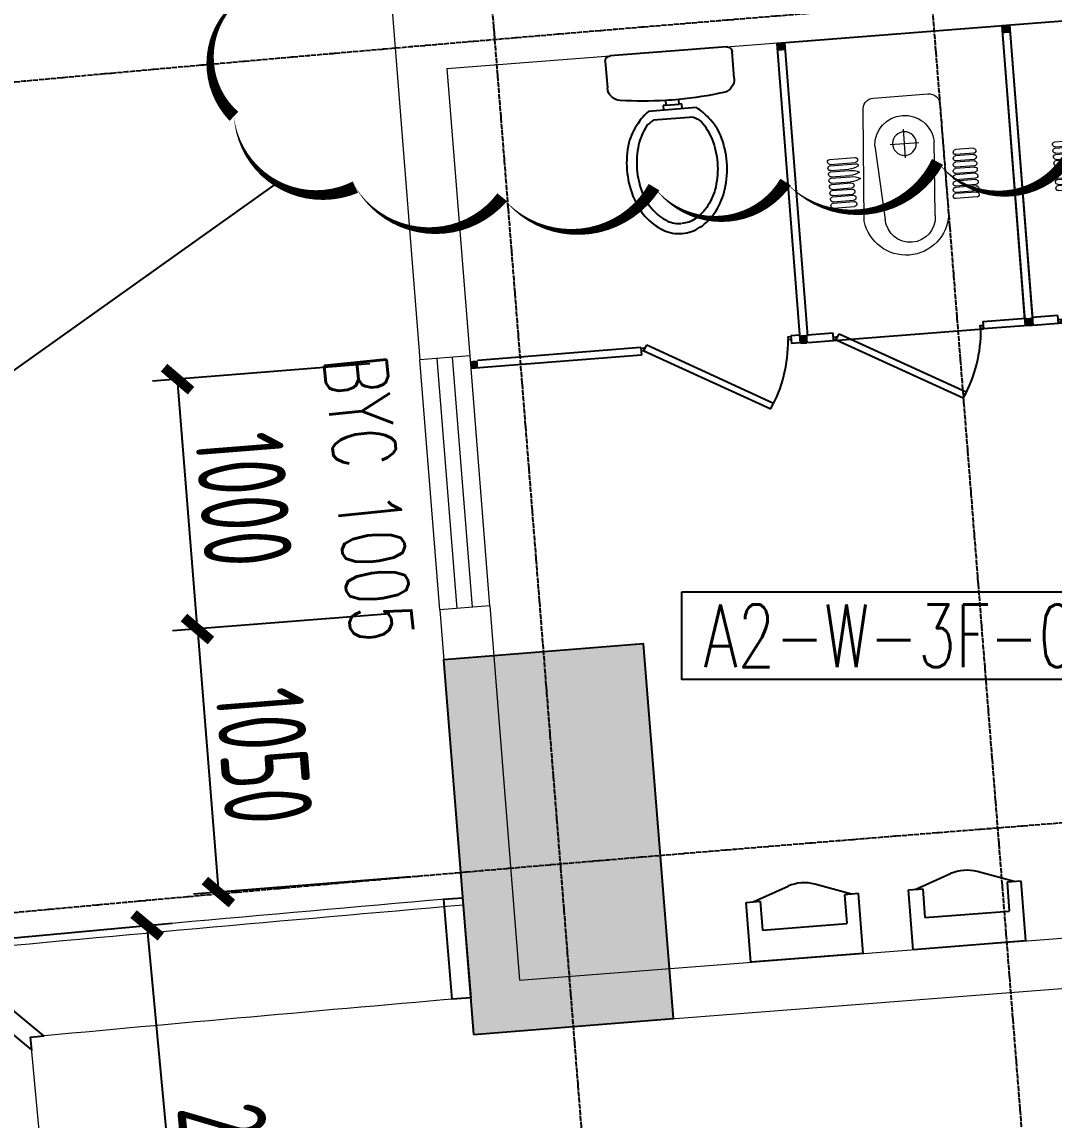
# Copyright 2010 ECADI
# Model space of a CAD drawing. Header units: millimetres. Extents: x 11515858 to 24947533, y -12764720 to -6305528.
# Drawn here: x 11750986 to 11755102, y -6395491 to -6391110 of the extents above; entities that cross this region are included whole.
import ezdxf
from ezdxf.enums import TextEntityAlignment as Align

# ---------------------------------------------------------------- set-up
doc = ezdxf.new("R2010")
doc.units = ezdxf.units.MM
doc.header["$LTSCALE"] = 10
for name, pattern in [('A2-RD-F3$0$AUDIT_I_130807214254-2', [0]), ('A2-RG-AXIS$0$CENTER', [2, 1.25, -0.25, 0.25, -0.25]), ('A2-RG-AXIS$0$DOTE', [2.4200000000000004, 2, -0.2, 0.02, -0.2]), ('A2-RI-F3$0$HIDDEN', [0.375, 0.25, -0.125])]:
    doc.linetypes.add(name, pattern=pattern)
for name, color, linetype in [('A2-RB-F3$0$A-DIMS-100', 1, 'Continuous'), ('A2-RD-F3$0$A-1-1-X-toilel$0$A-FIXT', 55, 'Continuous'), ('A2-RD-F3$0$B1-WC-FIXT', 55, 'A2-RD-F3$0$AUDIT_I_130807214254-2'), ('A2-RG-AXIS$0$A-GRID', 1, 'A2-RG-AXIS$0$CENTER'), ('A2-RI-F3$0$$1$A-SYMB-NUMB-T', 4, 'Continuous'), ('A2-RI-F3$0$A-SYMB', 4, 'Continuous'), ('A2-RI-F3$0$A-SYMB-DOOR', 4, 'Continuous'), ('A2-RI-F3$0$an-wndw-mull-v', 3, 'Continuous'), ('A2-RS-F3$0$A-HATH-GRAY', 8, 'Continuous'), ('A2-RS-F3$0$A-WALL-CONC', 6, 'Continuous')]:
    doc.layers.add(name, color=color, linetype=linetype)
doc.layers.add('A2-RI-F3$0$A-GLAZ', color=140, linetype='Continuous', lineweight=5)
doc.layers.add('A2-RI-F3$0$A-WALL', color=7, linetype='Continuous', lineweight=5)
doc.styles.add('A2-RB-F3$0$XD2008', font='hzs.shx', dxfattribs={"width": 0.7, "bigfont": 'hztxt.shx'})
doc.styles.add('A2-RI-F3$0$$1$ECADI-TXT', font='simplex.shx', dxfattribs={"bigfont": 'hztxt.shx'})
doc.styles.add('A2-RI-F3$0$ECADI-TXT', font='simplex.shx', dxfattribs={"bigfont": 'hztxt.shx'})
doc.dimstyles.new('A2-RB-F3$0$XD100$0', dxfattribs={"dimscale": 100, "dimtxt": 3.5, "dimasz": 1, "dimexe": 1, "dimexo": 2, "dimgap": 0.5, "dimtad": 1, "dimdec": 0, "dimdsep": 46, "dimtxsty": 'A2-RB-F3$0$XD2008', "dimblk1": 'A2-RB-F3$0$_ArchTick', "dimblk2": 'A2-RB-F3$0$_ArchTick', "dimsah": 1, "dimcen": 2.5, "dimclrt": 4, "dimaunit": 1, "dimadec": 0, "dimazin": 0, "dimtfac": 1, "dimtdec": 0, "dimtix": 1, "dimtmove": 1, "dimatfit": 3, "dimfxl": 0, "dimtolj": 1, "dimtzin": 0, "dimarcsym": 0})

# ---------------------------------------------------------------- blocks, each defined once
blk = doc.blocks.new('A2-RG-AXIS')
at = {"layer": 'A2-RG-AXIS$0$A-GRID', "linetype": 'A2-RG-AXIS$0$DOTE'}
for p, q in [((11756043.30292908, -6408979.670003953), (11752855.48961435, -6368906.277668918)), ((11754299.23830291, -6409123.778387024), (11751111.0005629, -6369045.05068267))]:
    blk.add_line(p, q, dxfattribs=at)
for radius, end in [(308699.9999999902, 95.4076440106419), (304099.9999999902, 95.40764399720393), (300799.9999999902, 95.40764398384447)]:
    blk.add_arc((11778730.70926435, -6694178.721949182), radius, 75.58928463849298, end, dxfattribs=at)
blk = doc.blocks.new('A2-RB-F3$0$_ArchTick')
at = {"color": 0, "linetype": 'ByBlock', "const_width": 0.4}
blk.add_lwpolyline([(-0.5, -0.5), (0.5, 0.5)], dxfattribs=at)
blk = doc.blocks.new('*D653')
at = {"layer": 'A2-RB-F3$0$A-DIMS-100', "color": 0, "lineweight": -2, "transparency": 16777216}
for p, q in [((11752372.85082669, -6392473.841928573), (11751506.39386542, -6392542.768038316)), ((11751685.37781908, -6393531.689038361), (11751606.07895408, -6392534.838151815)), ((11752452.14969169, -6393470.692815119), (11751585.69273043, -6393539.618924862))]:
    blk.add_line(p, q, dxfattribs=at)
at = {"layer": 'Defpoints', "color": 0, "transparency": 16777216}
for p in [(11752572.221004, -6392457.982155573), (11751606.07895408, -6392534.838151815), (11752651.519869, -6393454.833042119)]:
    blk.add_point(p, dxfattribs=at)
at = {"layer": 'A2-RB-F3$0$A-DIMS-100', "color": 0, "lineweight": -2, "transparency": 16777216, "xscale": 100, "yscale": 100, "zscale": 100}
for p, rotation in [((11751606.07895408, -6392534.838151815), 94.54826562277884), ((11751685.37781908, -6393531.689038361), 274.5482656227788)]:
    blk.add_blockref('A2-RB-F3$0$_ArchTick', p, dxfattribs=dict(at, rotation=rotation))
at = {"layer": 'A2-RB-F3$0$A-DIMS-100', "color": 4, "transparency": 16777216, "insert": (11751870.01983605, -6393015.421350465), "char_height": 350, "attachment_point": 5, "rotation": 274.54826562277884, "style": 'A2-RB-F3$0$XD2008'}
blk.add_mtext('\\A1;1000', dxfattribs=at)
blk = doc.blocks.new('*D654')
at = {"layer": 'A2-RB-F3$0$A-DIMS-100', "color": 0, "lineweight": -2, "transparency": 16777216}
for p, q in [((11752452.1496917, -6393470.692815121), (11751585.69273069, -6393539.61892484)), ((11751685.37781934, -6393531.689038341), (11751768.87761265, -6394581.34899233)), ((11752535.64948501, -6394520.35276911), (11751669.192524, -6394589.278878829))]:
    blk.add_line(p, q, dxfattribs=at)
at = {"layer": 'Defpoints', "color": 0, "transparency": 16777216}
for p in [(11752651.51986901, -6393454.833042121), (11752735.01966232, -6394504.492996111), (11751768.87761265, -6394581.34899233)]:
    blk.add_point(p, dxfattribs=at)
at = {"layer": 'A2-RB-F3$0$A-DIMS-100', "color": 0, "lineweight": -2, "transparency": 16777216, "xscale": 100, "yscale": 100, "zscale": 100}
for p, rotation in [((11751685.37781934, -6393531.689038341), 94.54826562258212), ((11751768.87761265, -6394581.34899233), 274.5482656225821)]:
    blk.add_blockref('A2-RB-F3$0$_ArchTick', p, dxfattribs=dict(at, rotation=rotation))
at = {"layer": 'A2-RB-F3$0$A-DIMS-100', "color": 4, "transparency": 16777216, "insert": (11751951.41916546, -6394038.676770707), "char_height": 350, "attachment_point": 5, "rotation": 274.5482656225821, "style": 'A2-RB-F3$0$XD2008'}
blk.add_mtext('\\A1;1050', dxfattribs=at)
blk = doc.blocks.new('*D1010')
at = {"layer": 'A2-RB-F3$0$A-DIMS-100', "color": 0, "lineweight": -2, "transparency": 16777216}
for p, q in [((11750783.14404829, -6394780.220280504), (11751584.51174861, -6394704.883742833)), ((11751676.82542996, -6396755.247584437), (11751484.95073451, -6394714.243468819)), ((11750975.01874375, -6396821.224396122), (11751776.38644406, -6396745.88785845))]:
    blk.add_line(p, q, dxfattribs=at)
at = {"layer": 'Defpoints', "color": 0, "transparency": 16777216}
for p in [(11751484.95073451, -6394714.243468819), (11750584.02202008, -6394798.939732478), (11750775.89671554, -6396839.943848096)]:
    blk.add_point(p, dxfattribs=at)
at = {"layer": 'A2-RB-F3$0$A-DIMS-100', "color": 0, "lineweight": -2, "transparency": 16777216, "xscale": 100, "yscale": 100, "zscale": 100}
for p, rotation in [((11751484.95073451, -6394714.243468819), 95.37058897611986), ((11751676.82542996, -6396755.247584437), 275.3705889761198)]:
    blk.add_blockref('A2-RB-F3$0$_ArchTick', p, dxfattribs=dict(at, rotation=rotation))
at = {"layer": 'A2-RB-F3$0$A-DIMS-100', "color": 4, "transparency": 16777216, "insert": (11751804.90036397, -6395713.686143159), "char_height": 350, "attachment_point": 5, "rotation": 275.37058897611985, "style": 'A2-RB-F3$0$XD2008'}
blk.add_mtext('\\A1;2050', dxfattribs=at)
blk = doc.blocks.new('A2-RD-F3$0$A-1-1-X-toilel$0$A-1-10-01~10(B1~wd)$0$333')
at = {"layer": 'A2-RD-F3$0$A-1-1-X-toilel$0$A-FIXT'}
for p, q in [((-4.051253199577332e-08, -225.0000000004657), (3.725290298461914e-08, 224.9999999995343)), ((3.725290298461914e-08, 224.9999999995343), (240.0000000372529, 224.9999999580905)), ((240.0000000372529, 224.9999999580905), (240.000000027474, 168.7499656723812)), ((240.0000000321306, 196.8749828152359), (291.3214642270468, 53.1047788662836)), ((240.000000027474, 168.7499656723812), (124.3520205901004, 168.7499656924047)), ((124.3520205901004, 168.7499656924047), (124.3520205318928, -168.7499657361768)), ((239.9999999646097, -196.8749828985892), (291.3214643970132, -53.10477592470124)), ((239.9999999692664, -168.7499657562003), (124.3520205318928, -168.7499657361768)), ((239.9999999594875, -225.0000000419095), (239.9999999692664, -168.7499657562003)), ((-4.051253199577332e-08, -225.0000000004657), (239.9999999594875, -225.0000000419095))]:
    blk.add_line(p, q, dxfattribs=at)
blk.add_ellipse((225.2032784870826, 1.218635588884354e-06), major_axis=(1.897569601471824e-08, 112.5000000012912), ratio=0.6666666666593565, start_param=4.220782803215332, end_param=5.20399516286272, dxfattribs=at)
blk = doc.blocks.new('A2-RD-F3$0$A-1-1-X-toilel$0$A-1-10-01~10(B1~wd)$0$A1088D2A')
at = {"layer": 'A2-RD-F3$0$A-1-1-X-toilel$0$A-FIXT'}
for p, q in [((-0.4300000000000068, 0), (0.4300000000000068, 0)), ((-0.4699999999999704, -0.235336267095184), (-0.4700000000000131, -0.0400000000000027)), ((0.4700000000000131, -0.03999999999999559), (0.4700000000000273, -0.2353362670951911)), ((-0.06999999999997897, -0.3957167111844802), (-0.04999999999996874, -0.3957167111844767)), ((-0.06999999999999318, -0.4309881117825811), (-0.06999999999997897, -0.3957167111844802)), ((-0.04999999999996874, -0.3957167111844767), (-0.04999999999998295, -0.3605386372609218)), ((0.04999999999999716, -0.3957167111844802), (-0.04999999999996874, -0.3957167111844767)), ((0.05000000000001137, -0.3605386372609218), (0.04999999999999716, -0.3957167111844802)), ((0.04999999999999716, -0.3957167111844802), (0.07000000000000739, -0.3957167111844802)), ((0.07000000000000739, -0.3957167111844802), (0.07000000000000739, -0.4309881117825811)), ((-0.1762938147833138, -0.4309881117825811), (0.1809100379928869, -0.4309881117825811)), ((-0.1484167180438694, -0.4997169248503378), (0.1484167180438694, -0.4997169248503378))]:
    blk.add_line(p, q, dxfattribs=at)
for points in [[(0.002308111604786557, -1.35, -0.128380851963308), (-0.133145106430043, -1.314637976685676, -0.106267858386305), (-0.2593697823085719, -1.203377380979279, -0.0850651022026369), (-0.3381833015746485, -1.047009278842657, -0.07442225656738125), (-0.367760314940713, -0.8493990655887919, -0.07442225656738106), (-0.3381833015746487, -0.6517888523349271, -0.09398519693808477), (-0.2593697823085721, -0.5142866828826407, -0.0738717931688168), (-0.1762938147833138, -0.4309881117825811, -0.1309213330563596)], [(0.180910037992887, -0.4309881117825811, -0.07387179316881685), (0.2639860055181452, -0.5142866828826407, -0.09398519693808455), (0.3427995247842218, -0.6517888523349271, -0.0744222565673809), (0.3723765381502862, -0.8493990655887919, -0.07442225656738098), (0.3427995247842218, -1.047009278842656, -0.08506510220263751), (0.2639860055181452, -1.203377380979279, -0.106267858386305), (0.1377613296396161, -1.314637976685676, -0.1283808519633083), (0.002308111604786557, -1.35, -0.1309213330563591)], [(-0.1484167180438695, -0.4997169248503378, 0.07365400395430324), (-0.2043185169707629, -0.5395298440589007, 0.08506510220264732), (-0.2718499929185088, -0.6735140745154038, 0.07442225656737694), (-0.298175316120222, -0.8493990655887919, 0.07442225656738169), (-0.2718499929185058, -1.02528405666219, 0.08506510220263948), (-0.2043185169707648, -1.15926828711868, 0.1062678583862979), (-0.1014907335803409, -1.249905718790097, 0.1283808519633133), (-0.00230811160478661, -1.275798777969936, 0.1313960865787941)], [(0.1484167180438695, -0.4997169248503378, -0.07365400395430324), (0.2043185169707629, -0.5395298440589007, -0.08506510220264732), (0.2718499929185088, -0.6735140745154038, -0.07442225656737694), (0.298175316120222, -0.8493990655887919, -0.07442225656738169), (0.2718499929185058, -1.02528405666219, -0.08506510220263948), (0.2043185169707648, -1.15926828711868, -0.1062678583862979), (0.1014907335803409, -1.249905718790097, -0.1283808519633133), (0.002308111604786609, -1.275798777969936, -0.1313960865787941)]]:
    blk.add_lwpolyline(points, format="xyb", dxfattribs=at)
for centre, radius, start, end in [((-0.4300000000000104, -0.0400000000000027), 0.0400000000000027, 89.99999999999491, 180), ((0.4300000000000104, -0.0400000000000027), 0.0400000000000027, 1.017777498068325e-11, 90.0000000000051), ((-0.3699999999999424, -0.2353362670952195), 0.1000000000000286, 179.9999999999796, 262.0681383419005), ((0.3700000000000063, -0.2353362670952266), 0.100000000000021, 277.931861658096, 2.035554996136651e-11), ((9.201519754475918e-13, 2.420261888217401), 2.781250000000108, 262.068138341904, 268.9699080231065), ((2.842084206866602e-14, 2.420261888217462), 2.781250000000046, 268.969908023125, 271.0300919768748), ((-8.704157186678607e-13, 2.420261888217535), 2.781250000000242, 271.0300919768929, 277.9318616580958)]:
    blk.add_arc(centre, radius, start, end, dxfattribs=at)
blk = doc.blocks.new('A2-RD-F3$0$BI-W-db')
at = {"layer": 'A2-RD-F3$0$A-1-1-X-toilel$0$A-FIXT'}
for points in [[(-10400.00001796149, 6725.988182331901), (-10370.00001797639, 6725.98731939448), (-10399.9991550222, 6755.988182321656), (-10369.99915503711, 6755.987319380976)], [(-9230.000019725412, 6725.99681197945), (-9200.00001973845, 6725.99594904203), (-9229.999156789854, 6755.996811969671), (-9199.999156802893, 6755.99594902806)], [(-10400.00085850805, 5825.999999993946), (-10370.0008585155, 5825.99913705606), (-10399.99999556318, 5855.999999982771), (-10369.99999557994, 5855.99913704209)], [(-9230.000860266387, 5826.008629641961), (-9200.000860283151, 5826.007766703144), (-9229.999997327104, 5856.008629629388), (-9199.999997342005, 5856.007766690571)]]:
    blk.add_trace(points, dxfattribs=at)
at = {"layer": 'A2-RD-F3$0$B1-WC-FIXT'}
for p, q in [((-10399.99999998324, 5851.400000000373), (-10399.99913821928, 6755.899999986403)), ((-9199.999159311876, 6755.908629373182), (-10399.99915943667, 6755.899999985471)), ((-10399.99915943667, 6755.899999985471), (-10399.9991594404, 6730.499999990221)), ((-9199.999159311876, 6755.908629373182), (-9199.999159306288, 6730.508629377466)), ((-10400.00001979247, 6725.988182331435), (-9225.400019662455, 6725.996811722871)), ((-9230.000730477273, 6623.509851889685), (-9230.00073047541, 6725.996777923312)), ((-9199.999999841675, 6725.996998328716), (-9199.999999852851, 6623.509851883166)), ((-9199.999999852851, 6623.509851883166), (-9230.000730477273, 6623.509851889685)), ((-9202.589123150334, 6612.582184486091), (-9225.322226349264, 6599.457221242599)), ((-9225.322226349264, 6599.457221242599), (-8955.322982478887, 6112.581195951905)), ((-9202.589123150334, 6612.582184486091), (-8932.589879283682, 6125.706159193534)), ((-9230.000730486587, 6023.509851882234), (-9230.000730480999, 5851.408761727158)), ((-9230.000730486587, 6023.509851882234), (-9199.999999856576, 6023.509851884563)), ((-9199.999999852851, 5826.008629388642), (-9199.999999856576, 6023.509851884563)), ((-10399.99999998324, 5851.400000000373), (-10399.99999998324, 5825.999999992549)), ((-10399.99999998324, 5825.999999992549), (-10399.99999998324, 5851.400000000373)), ((-9225.399867534637, 5856.008629365359), (-10399.99986766651, 5855.999999979511)), ((-10399.99999998324, 5825.999999992549), (-9199.999999852851, 5826.008629388642))]:
    blk.add_line(p, q, dxfattribs=at)
at = {"layer": 'A2-RD-F3$0$B1-WC-FIXT', "color": 3}
blk.add_line((-9199.999999854714, 6623.509851883166), (-9199.999999849126, 6023.509851885028), dxfattribs=at)
at = {"layer": 'A2-RD-F3$0$B1-WC-FIXT', "lineweight": 13}
for p, q in [((-9911.908578241244, 6592.418006547727), (-9911.908578241244, 6592.418006547727)), ((-9901.908578241244, 6582.418006552383), (-9901.909418780357, 6482.012385365088)), ((-9896.908578239381, 6582.418006549589), (-9896.909418776631, 6480.070637788158)), ((-9886.908578241244, 6592.418006549589), (-9886.908578241244, 6592.418006549589)), ((-9876.908578239381, 6582.418006550986), (-9876.908578241244, 6509.970637780149)), ((-9871.908578239381, 6582.418006553315), (-9871.908578237519, 6508.02889020415)), ((-9861.908578241244, 6592.418006550986), (-9861.908578241244, 6592.418006550986)), ((-9851.908578241244, 6582.418006550055), (-9851.908578241244, 6508.028890205082)), ((-9846.908578241244, 6582.418006550521), (-9846.908578239381, 6506.087142629083)), ((-9836.908578241244, 6592.418006552849), (-9836.908578241244, 6592.418006552849)), ((-9826.908578237519, 6582.418006550055), (-9826.908578239381, 6506.087142629083)), ((-9821.908578239381, 6582.418006551918), (-9821.908578243107, 6504.145395061001)), ((-9811.908578241244, 6592.418006551452), (-9811.908578241244, 6592.418006551452)), ((-9801.90857824497, 6582.418006550521), (-9801.908578241244, 6504.145395061001)), ((-9796.908578241244, 6582.418006552849), (-9796.908578239381, 6502.203647487797)), ((-9786.908578239381, 6592.418006552849), (-9786.908578239381, 6592.418006552849)), ((-9776.908578241244, 6582.418006552383), (-9776.908578241244, 6502.203647484537)), ((-9771.908578241244, 6582.418006551918), (-9771.908578241244, 6500.261899916455)), ((-9761.908578237519, 6592.418006555643), (-9761.908578237519, 6592.418006555643)), ((-9751.908578243107, 6582.418006551918), (-9751.908578243107, 6500.261899917852)), ((-9746.908578237519, 6582.418006553315), (-9746.908578239381, 6498.320152341854)), ((-9736.908578235656, 6592.418006552383), (-9736.908578235656, 6592.418006552383)), ((-9726.908578239381, 6582.418006550521), (-9726.908578239381, 6498.320152339991)), ((-9811.908578243107, 6494.145395059139), (-9811.908578243107, 6494.145395059139)), ((-9786.908578237519, 6492.203647487797), (-9786.908578237519, 6492.203647487797)), ((-9761.908578239381, 6490.261899912264), (-9761.908578239381, 6490.261899912264)), ((-9736.908578239381, 6488.32015233906), (-9736.908578239381, 6488.32015233906)), ((-9665.611415065825, 6464.537273981143), (-10104.53765258938, 6434.637273991946)), ((-9911.909418776631, 6472.012385361362), (-9911.909418776631, 6472.012385361362)), ((-9886.909418778494, 6472.012385357637), (-9886.909418778494, 6472.012385357637)), ((-9886.909418776631, 6470.070637792349), (-9886.909418776631, 6470.070637792349)), ((-9861.909418776631, 6472.012385361828), (-9861.909418776631, 6472.012385361828)), ((-9861.90941878222, 6468.128890214488), (-9861.90941878222, 6468.128890214488)), ((-9836.909418776631, 6466.187142647337), (-9836.909418776631, 6466.187142647337)), ((-9961.955777592957, 6399.381330200471), (-9665.612255590037, 6380.730043864809)), ((-10151.95577757247, 6389.198442511726), (-10151.95577756688, 6172.261645219289)), ((-9961.95577756688, 6337.861126138829), (-9961.955777568743, 6223.598961588461)), ((-9904.824695298448, 6280.730043866206), (-10019.08685984462, 6280.730043864343)), ((-9665.612255612388, 6180.730043863412), (-9961.955777598545, 6162.078757529613)), ((-9665.612255576998, 6126.82281374), (-10104.53765258007, 6126.822813740466)), ((-9886.909418776631, 6091.43347416399), (-9886.909418776631, 6091.43347416399)), ((-9886.909418776631, 6091.43347416399), (-9886.909418776631, 6091.43347416399)), ((-9861.909418784082, 6093.375221737195), (-9861.909418784082, 6093.375221737195)), ((-9861.909418784082, 6093.375221737195), (-9861.909418784082, 6093.375221737195)), ((-9836.909418780357, 6095.316969309933), (-9836.909418780357, 6095.316969309933)), ((-9836.909418780357, 6095.316969309933), (-9836.909418780357, 6095.316969309933)), ((-9811.909418776631, 6097.258716883603), (-9811.909418776631, 6097.258716883603)), ((-9811.909418776631, 6097.258716883603), (-9811.909418776631, 6097.258716883603)), ((-9786.909418776631, 6099.20046445448), (-9786.909418776631, 6099.20046445448)), ((-9786.909418776631, 6099.20046445448), (-9786.909418776631, 6099.20046445448)), ((-9771.909418776631, 6008.986105387565), (-9771.909418776631, 6091.142212030943)), ((-9771.909418776631, 6008.986105387565), (-9771.909418776631, 6091.142212030943)), ((-9761.909418778494, 6101.142212028615), (-9761.909418778494, 6101.142212028615)), ((-9761.909418778494, 6101.142212028615), (-9761.909418778494, 6101.142212028615)), ((-9751.909418778494, 6008.986105389893), (-9751.90941878222, 6091.142212029081)), ((-9751.909418778494, 6008.986105389893), (-9751.90941878222, 6091.142212029081)), ((-9746.909418784082, 6008.986105388962), (-9746.90941878222, 6093.083959604613)), ((-9746.909418784082, 6008.986105388962), (-9746.90941878222, 6093.083959604613)), ((-9736.90941878222, 6103.083959599957), (-9736.90941878222, 6103.083959599957)), ((-9736.90941878222, 6103.083959599957), (-9736.90941878222, 6103.083959599957)), ((-9726.90941878222, 6008.986105387565), (-9726.909418784082, 6093.083959603216)), ((-9726.90941878222, 6008.986105387565), (-9726.909418784082, 6093.083959603216)), ((-9921.909418772906, 6008.986105390824), (-9921.909418776631, 6079.491726591252)), ((-9921.909418772906, 6008.986105390824), (-9921.909418776631, 6079.491726591252)), ((-9911.909418776631, 6089.491726591252), (-9911.909418776631, 6089.491726591252)), ((-9911.909418776631, 6089.491726591252), (-9911.909418776631, 6089.491726591252)), ((-9901.909418776631, 6008.986105388962), (-9901.909418780357, 6079.491726595908)), ((-9901.909418776631, 6008.986105388962), (-9901.909418780357, 6079.491726595908)), ((-9896.909418776631, 6008.986105391756), (-9896.90941878222, 6081.433474162128)), ((-9896.909418776631, 6008.986105391756), (-9896.90941878222, 6081.433474162128)), ((-9886.909418774769, 6089.491726592649), (-9886.909418774769, 6089.491726592649)), ((-9886.909418774769, 6089.491726592649), (-9886.909418774769, 6089.491726592649)), ((-9876.90941878222, 6008.986105389893), (-9876.90941878222, 6081.433474165853)), ((-9876.90941878222, 6008.986105389893), (-9876.90941878222, 6081.433474165853)), ((-9871.909418776631, 6008.986105392221), (-9871.909418780357, 6083.375221736263)), ((-9871.909418776631, 6008.986105392221), (-9871.909418780357, 6083.375221736263)), ((-9861.909418780357, 6089.491726591252), (-9861.909418780357, 6089.491726591252)), ((-9861.909418780357, 6089.491726591252), (-9861.909418780357, 6089.491726591252)), ((-9851.909418778494, 6008.98610539455), (-9851.909418778494, 6083.375221737195)), ((-9851.909418778494, 6008.98610539455), (-9851.909418778494, 6083.375221737195)), ((-9846.909418772906, 6008.986105392687), (-9846.909418778494, 6085.316969311796)), ((-9846.909418772906, 6008.986105392687), (-9846.909418778494, 6085.316969311796)), ((-9826.909418778494, 6008.986105391756), (-9826.909418776631, 6085.316969312727)), ((-9826.909418778494, 6008.986105391756), (-9826.909418776631, 6085.316969312727)), ((-9821.909418780357, 6008.986105393153), (-9821.909418776631, 6087.258716881741)), ((-9821.909418780357, 6008.986105393153), (-9821.909418776631, 6087.258716881741)), ((-9801.909418778494, 6008.986105388496), (-9801.909418778494, 6087.258716883603)), ((-9801.909418778494, 6008.986105388496), (-9801.909418778494, 6087.258716883603)), ((-9796.90941878222, 6008.986105389427), (-9796.90941878222, 6089.200464454014)), ((-9796.90941878222, 6008.986105389427), (-9796.90941878222, 6089.200464454014)), ((-9776.909418776631, 6008.986105392687), (-9776.909418776631, 6089.200464457739)), ((-9776.909418776631, 6008.986105392687), (-9776.909418776631, 6089.200464457739)), ((-9911.909418784082, 5998.98610538803), (-9911.909418784082, 5998.98610538803)), ((-9911.909418784082, 5998.98610538803), (-9911.909418784082, 5998.98610538803)), ((-9886.909418778494, 5998.986105388962), (-9886.909418778494, 5998.986105388962)), ((-9886.909418778494, 5998.986105388962), (-9886.909418778494, 5998.986105388962)), ((-9861.909418785945, 5998.986105388496), (-9861.909418785945, 5998.986105388496)), ((-9861.909418785945, 5998.986105388496), (-9861.909418785945, 5998.986105388496)), ((-9836.909418776631, 5998.986105392221), (-9836.909418776631, 5998.986105392221)), ((-9836.909418776631, 5998.986105392221), (-9836.909418776631, 5998.986105392221)), ((-9811.909418776631, 5998.986105392221), (-9811.909418776631, 5998.986105392221)), ((-9811.909418776631, 5998.986105392221), (-9811.909418776631, 5998.986105392221)), ((-9786.909418774769, 5998.986105392221), (-9786.909418774769, 5998.986105392221)), ((-9786.909418774769, 5998.986105392221), (-9786.909418774769, 5998.986105392221)), ((-9761.90941878222, 5998.986105389427), (-9761.90941878222, 5998.986105389427)), ((-9761.90941878222, 5998.986105389427), (-9761.90941878222, 5998.986105389427)), ((-9736.90941878222, 5998.986105394084), (-9736.90941878222, 5998.986105394084)), ((-9736.90941878222, 5998.986105394084), (-9736.90941878222, 5998.986105394084))]:
    blk.add_line(p, q, dxfattribs=at)
at = {"layer": 'A2-RD-F3$0$B1-WC-FIXT'}
for points in [[(-9214.104758715257, 6623.350167885888), (-9214.104758718982, 6612.582184489351), (-9202.589123150334, 6612.582184486091), (-9202.589123144746, 6623.350167881232)], [(-9202.589123317972, 6023.518167885952), (-9202.589123306796, 6035.507921698969), (-9214.104758875445, 6035.507921701297), (-9214.104758873582, 6023.518167887814)]]:
    blk.add_lwpolyline(points, dxfattribs=at)
at = {"layer": 'A2-RD-F3$0$B1-WC-FIXT', "lineweight": 13}
blk.add_lwpolyline([(-9921.908578237519, 6582.418006550521), (-9921.909418776631, 6482.012385365088)], dxfattribs=at)
blk.add_circle((-9961.95577756688, 6280.730043868069), 47.13108227335029, dxfattribs=at)
for centre, radius, start, end in [((-9911.908578241244, 6582.418006551452), 9.999999999999991, 90, 180), ((-9911.908578241244, 6582.418006551452), 9.999999999999991, 0, 90), ((-9886.908578243107, 6582.418006552383), 9.999999999999991, 90, 180), ((-9886.908578243107, 6582.418006552383), 9.999999999999991, 0, 90), ((-9861.908578239381, 6582.418006553315), 9.999999999999991, 90, 180), ((-9861.908578239381, 6582.418006553315), 9.999999999999991, 0, 90), ((-9836.908578241244, 6582.418006551452), 9.999999999999991, 90, 180), ((-9836.908578241244, 6582.418006551452), 9.999999999999991, 0, 90), ((-9811.908578239381, 6582.418006554246), 9.999999999999991, 90, 180), ((-9811.908578239381, 6582.418006554246), 9.999999999999991, 0, 90), ((-9786.908578239381, 6582.418006550986), 9.999999999999991, 90, 180), ((-9786.908578239381, 6582.418006550986), 9.999999999999991, 0, 90), ((-9761.908578241244, 6582.418006550055), 9.999999999999991, 90, 180), ((-9761.908578241244, 6582.418006550055), 9.999999999999991, 0, 90), ((-9736.908578241244, 6582.418006550055), 9.999999999999991, 90, 180), ((-9736.908578241244, 6582.418006550055), 9.999999999999991, 0, 90), ((-9950.533486079425, 6507.221203130204), 73.67622713916013, 329.7190269461126, 2.13864896150931), ((-9798.28522094898, 6505.276386321988), 73.6747922726338, 177.8589207550976, 210.278860566125), ((-9925.533486088738, 6505.279455556069), 73.67622714480703, 329.7190269461126, 2.13864896150931), ((-9773.285220952705, 6503.334638752975), 73.67479226862262, 177.8589207550976, 210.278860566125), ((-9900.533486079425, 6503.337707987055), 73.67622713916013, 329.7190269461126, 2.13864896150931), ((-9811.908578241244, 6504.145395057276), 9.999999999999991, 180, 270), ((-9811.908578241244, 6504.145395057276), 9.999999999999991, 270, 0), ((-9786.908578239381, 6502.2036474864), 9.999999999999991, 180, 270), ((-9786.908578239381, 6502.2036474864), 9.999999999999991, 270, 0), ((-9761.908578241244, 6500.261899912264), 9.999999999999991, 180, 270), ((-9761.908578241244, 6500.261899912264), 9.999999999999991, 270, 0), ((-9736.908578241244, 6498.320152343251), 9.999999999999991, 180, 270), ((-9736.908578241244, 6498.320152343251), 9.999999999999991, 270, 0), ((-9911.909418778494, 6482.012385362759), 9.999999999999991, 180, 270), ((-9911.909418778494, 6482.012385362759), 9.999999999999991, 270, 0), ((-9886.909418776631, 6480.070637788158), 9.999999999999991, 180, 270), ((-9687.156549530104, 6295.680097484495), 170.2261403970614, 277.2710134107149, 82.72870137636869), ((-10108.24065418541, 6391.040343033615), 43.75390965208759, 85.14510902639162, 182.4126831435218), ((-9955.63632090576, 6280.73004386574), 118.8194566650601, 93.04873569455064, 266.9512643054494), ((-9666.964925734326, 6280.730043866672), 100.0091481639029, 270.7749756124391, 89.22502438756091), ((-10108.240654191, 6170.419744700193), 43.75390965208759, 177.5873168564782, 274.8548909736084), ((-9886.909418776631, 6081.433474161197), 9.999999999999991, 90, 180), ((-9886.909418776631, 6081.433474161197), 9.999999999999991, 90, 180), ((-9886.909418776631, 6081.433474161197), 9.999999999999991, 0, 90), ((-9886.909418776631, 6081.433474161197), 9.999999999999991, 0, 90), ((-9861.909418778494, 6083.375221736263), 9.999999999999991, 90, 180), ((-9861.909418778494, 6083.375221736263), 9.999999999999991, 90, 180), ((-9861.909418778494, 6083.375221736263), 9.999999999999991, 0, 90), ((-9861.909418778494, 6083.375221736263), 9.999999999999991, 0, 90), ((-9836.909418772906, 6085.316969313193), 9.999999999999991, 90, 180), ((-9836.909418772906, 6085.316969313193), 9.999999999999991, 90, 180), ((-9836.909418772906, 6085.316969313193), 9.999999999999991, 0, 90), ((-9836.909418772906, 6085.316969313193), 9.999999999999991, 0, 90), ((-9811.909418780357, 6087.258716883603), 9.999999999999991, 90, 180), ((-9811.909418780357, 6087.258716883603), 9.999999999999991, 90, 180), ((-9811.909418780357, 6087.258716883603), 9.999999999999991, 0, 90), ((-9811.909418780357, 6087.258716883603), 9.999999999999991, 0, 90), ((-9786.90941878222, 6089.200464457739), 9.999999999999991, 90, 180), ((-9786.90941878222, 6089.200464457739), 9.999999999999991, 90, 180), ((-9786.90941878222, 6089.200464457739), 9.999999999999991, 0, 90), ((-9786.90941878222, 6089.200464457739), 9.999999999999991, 0, 90), ((-9761.909418778494, 6091.142212028615), 9.999999999999991, 90, 180), ((-9761.909418778494, 6091.142212028615), 9.999999999999991, 90, 180), ((-9761.909418778494, 6091.142212028615), 9.999999999999991, 0, 90), ((-9761.909418778494, 6091.142212028615), 9.999999999999991, 0, 90), ((-9736.909418776631, 6093.083959602751), 9.999999999999991, 90, 180), ((-9736.909418776631, 6093.083959602751), 9.999999999999991, 90, 180), ((-9736.909418776631, 6093.083959602751), 9.999999999999991, 0, 90), ((-9736.909418776631, 6093.083959602751), 9.999999999999991, 0, 90), ((-9911.909418776631, 6079.491726591717), 9.999999999999991, 90, 180), ((-9911.909418776631, 6079.491726591717), 9.999999999999991, 90, 180), ((-9911.909418776631, 6079.491726591717), 9.999999999999991, 0, 90), ((-9911.909418776631, 6079.491726591717), 9.999999999999991, 0, 90), ((-9911.909418780357, 6008.986105392687), 9.999999999999991, 180, 270), ((-9911.909418780357, 6008.986105392687), 9.999999999999991, 180, 270), ((-9911.909418780357, 6008.986105392687), 9.999999999999991, 270, 0), ((-9911.909418780357, 6008.986105392687), 9.999999999999991, 270, 0), ((-9886.909418774769, 6008.98610539129), 9.999999999999991, 180, 270), ((-9886.909418774769, 6008.98610539129), 9.999999999999991, 180, 270), ((-9886.909418774769, 6008.98610539129), 9.999999999999991, 270, 0), ((-9886.909418774769, 6008.98610539129), 9.999999999999991, 270, 0), ((-9861.909418778494, 6008.986105388962), 9.999999999999991, 180, 270), ((-9861.909418778494, 6008.986105388962), 9.999999999999991, 180, 270), ((-9861.909418778494, 6008.986105388962), 9.999999999999991, 270, 0), ((-9861.909418778494, 6008.986105388962), 9.999999999999991, 270, 0), ((-9836.90941878222, 6008.986105390359), 9.999999999999991, 180, 270), ((-9836.90941878222, 6008.986105390359), 9.999999999999991, 180, 270), ((-9836.90941878222, 6008.986105390359), 9.999999999999991, 270, 0), ((-9836.90941878222, 6008.986105390359), 9.999999999999991, 270, 0), ((-9811.909418772906, 6008.986105392221), 9.999999999999991, 180, 270), ((-9811.909418772906, 6008.986105392221), 9.999999999999991, 180, 270), ((-9811.909418772906, 6008.986105392221), 9.999999999999991, 270, 0), ((-9811.909418772906, 6008.986105392221), 9.999999999999991, 270, 0), ((-9786.909418772906, 6008.986105390359), 9.999999999999991, 180, 270), ((-9786.909418772906, 6008.986105390359), 9.999999999999991, 180, 270), ((-9786.909418772906, 6008.986105390359), 9.999999999999991, 270, 0), ((-9786.909418772906, 6008.986105390359), 9.999999999999991, 270, 0), ((-9761.909418780357, 6008.986105393153), 9.999999999999991, 180, 270), ((-9761.909418780357, 6008.986105393153), 9.999999999999991, 180, 270), ((-9761.909418780357, 6008.986105393153), 9.999999999999991, 270, 0), ((-9761.909418780357, 6008.986105393153), 9.999999999999991, 270, 0), ((-9736.909418776631, 6008.986105393153), 9.999999999999991, 180, 270), ((-9736.909418776631, 6008.986105393153), 9.999999999999991, 180, 270), ((-9736.909418776631, 6008.986105393153), 9.999999999999991, 270, 0), ((-9736.909418776631, 6008.986105393153), 9.999999999999991, 270, 0)]:
    blk.add_arc(centre, radius, start, end, dxfattribs=at)
at = {"layer": 'A2-RD-F3$0$B1-WC-FIXT'}
blk.add_arc((-9239.42116956599, 6594.040617121384), 559.895173386626, 273.7718592167168, 303.2309811943926, dxfattribs=at)
blk = doc.blocks.new('A2-RD-F3')
at = {"layer": 'A2-RD-F3$0$A-1-1-X-toilel$0$A-FIXT'}
for p, q in [((11754086.99347944, -6392359.80810037), (11754052.09670645, -6392362.494219352)), ((11754052.09670645, -6392362.494219352), (11754054.39909415, -6392392.405739053)), ((11753453.86631241, -6392408.541973374), (11752803.11608841, -6392460.101579617)), ((11753453.86631241, -6392408.541973374), (11753456.16870012, -6392438.453493076)), ((11753465.84423782, -6392421.766475044), (11753477.18581048, -6392398.093127771)), ((11753465.84423782, -6392421.766475044), (11753972.00572979, -6392653.60348619)), ((11753477.18581048, -6392398.093127771), (11753983.34730245, -6392629.93013892)), ((11754119.20738684, -6392387.41723237), (11754054.39909415, -6392392.405739053)), ((11753456.16870012, -6392438.453493076), (11752775.5069564, -6392492.315487018)), ((11753972.00572979, -6392653.60348619), (11753983.34730245, -6392629.93013892))]:
    blk.add_line(p, q, dxfattribs=at)
for points in [[(11754053.01998087, -6392376.569633744), (11754042.28375596, -6392377.396036163), (11754041.39997403, -6392365.914364157), (11754052.13619895, -6392365.087961737)], [(11753454.07330942, -6392411.122822387), (11753466.02770134, -6392410.202653663), (11753466.91148326, -6392421.684325669), (11753454.95709134, -6392422.604494394)]]:
    blk.add_lwpolyline(points, dxfattribs=at)
blk.add_arc((11753481.50439806, -6392383.620063084), 559.8951733866269, 331.1705834198607, 0.6297052656244759, dxfattribs=at)
for points in [[(11754119.20738684, -6392387.41723237), (11754089.29586714, -6392389.719620073), (11754116.90499914, -6392357.505712668), (11754086.99347944, -6392359.80810037)], [(11752805.4184761, -6392490.013099317), (11752775.5069564, -6392492.315487018), (11752803.11608841, -6392460.101579617), (11752773.2045687, -6392462.403967316)]]:
    blk.add_trace(points, dxfattribs=at)
at = {"layer": 'A2-RD-F3$0$A-1-1-X-toilel$0$A-FIXT', "xscale": -0.9999999999999998, "rotation": 94.44861757463036}
for p in [(11762436.92741543, -6400969.587140737), (11761539.64296572, -6401039.448568764)]:
    blk.add_blockref('A2-RD-F3$0$BI-W-db', p, dxfattribs=at)
at = {"layer": 'A2-RD-F3$0$A-1-1-X-toilel$0$A-FIXT', "extrusion": (0, 0, -1), "xscale": 540, "yscale": 540, "zscale": -540, "rotation": 355.5984353044075}
blk.add_blockref('A2-RD-F3$0$A-1-1-X-toilel$0$A-1-10-01~10(B1~wd)$0$A1088D2A', (-11753563.48332342, -6391226.643453662), dxfattribs=at)
at = {"layer": 'A2-RD-F3$0$A-1-1-X-toilel$0$A-FIXT', "rotation": 94.4482617756174}
for p in [(11754764.79241991, -6394793.991128053), (11754116.73088534, -6394844.153339088)]:
    blk.add_blockref('A2-RD-F3$0$A-1-1-X-toilel$0$A-1-10-01~10(B1~wd)$0$333', p, dxfattribs=at)
blk = doc.blocks.new('A2-RI-F3$0$A$C047A065C')
at = {"layer": 'A2-RI-F3$0$an-wndw-mull-v'}
for points in [[(-2697.711943820119, 6799.801520890556), (-2664.837504558265, 6400.602982361801), (-2739.601321047172, 6394.655567487702), (-2772.475760312751, 6793.8541060118), (-2697.711943820119, 6799.801520890556)], [(-4856.610593320802, 6604.676837888546), (-4851.657712867483, 6551.900580766611), (-4415.925847247243, 6190.875124653801), (-4420.89974014461, 6243.609399116598), (-4368.192767713219, 6248.580716885626), (-4803.804819399491, 6609.650927569717)]]:
    blk.add_lwpolyline(points, close=True, dxfattribs=at)
blk = doc.blocks.new('A2-RI-F3$0$TERTDRG')
at = {"layer": 'A2-RI-F3$0$$1$A-SYMB-NUMB-T', "color": 1}
blk.add_lwpolyline([(0, 0), (1800.000000070781, 0), (1800.000000070781, -350.0000000158325), (0, -350.0000000158325)], close=True, dxfattribs=at)
at = {"layer": 'A2-RI-F3$0$$1$A-SYMB-NUMB-T', "style": 'A2-RI-F3$0$$1$ECADI-TXT', "width": 0.7}
blk.add_attdef('CODE', text='', height=250.0000000116415, dxfattribs=at).set_placement((904.9161918777972, -175.0000000083819), align=Align.MIDDLE_CENTER)
blk = doc.blocks.new('A2-RI-F3$0$ECADI-TAG-DOOR')
blk = doc.blocks.new('A2-RI-F3')
at = {"layer": 'A2-RI-F3$0$A-GLAZ'}
for p, q in [((11752651.519869, -6393454.83304212), (11752572.221004, -6392457.982155573)), ((11752721.29943106, -6393449.28212157), (11752642.00056606, -6392452.431235023)), ((11752701.7350488, -6392447.679394254), (11752781.0339138, -6393444.530280801)), ((11752771.51461086, -6392442.128473704), (11752850.81347586, -6393438.979360251)), ((11751712.37931606, -6402527.539833837), (11751019.73287326, -6395160.007171273))]:
    blk.add_line(p, q, dxfattribs=at)
for radius, start, end in [(300700.0000069971, 94.95787505774314, 95.37097532307973), (300670.0000069971, 94.95791592810744, 95.36525851256825), (300300.0000069971, 94.95821589350807, 95.29465187145892)]:
    blk.add_arc((11778730.70926488, -6694178.721956169), radius, start, end, dxfattribs=at)
at = {"layer": 'A2-RI-F3$0$A-WALL'}
for p, q in [((11751644.70997171, -6380794.584500579), (11752572.52404795, -6392457.958048616)), ((11752680.36700659, -6391295.360705144), (11757615.45657996, -6390911.350371717)), ((11752680.36700659, -6391295.360705144), (11752771.59118131, -6392442.122382572)), ((11752771.51461086, -6392442.128473704), (11752572.221004, -6392457.982155573)), ((11752850.81347586, -6393438.979360251), (11752651.51986901, -6393454.83304212)), ((11752651.82291295, -6393454.808935163), (11752786.49573366, -6395147.75524292)), ((11752850.89004632, -6393438.973269119), (11752969.73683184, -6394932.973511228)), ((11752969.73683184, -6394932.973511228), (11757705.65064055, -6394566.397352574)), ((11752786.49573366, -6395147.75524292), (11758120.24970819, -6394734.904181401))]:
    blk.add_line(p, q, dxfattribs=at)
at = {"layer": 'Defpoints', "color": 3}
blk.add_line((11751999.58028089, -6391753.502793507), (11731372, -6406443), dxfattribs=at)
blk.add_lwpolyline([(11754455.37306165, -6390477.65262401, 0, 50, 0.52056705), (11753930.46015085, -6390477.65262401, 0, 50, 0.52056705), (11753930.46015085, -6390477.65262401, 0, 50, 0.52056705), (11753385.36189204, -6390517.993507302, 0, 50, 0.52056705), (11753385.36189204, -6390517.993507302, 0, 50, 0.52056705), (11752880.63926938, -6390679.359601302, 0, 50, 0.52056705), (11752880.63926938, -6390679.359601302, 0, 50, 0.52056705), (11752416.29228289, -6390921.410022723, 0, 50, 0.52056705), (11752416.29228289, -6390921.410022723, 0, 50, 0.52056705), (11751911.56966023, -6390981.92262808, 0, 50, 0.52056705), (11751911.56966023, -6390981.922628079, 0, 50, 0.52056705), (11751830.81344779, -6391486.190071313, 0, 50, 0.52056705), (11751830.81344779, -6391486.190071313, 0, 50, 0.52056705), (11752315.35072243, -6391768.581376025, 0, 50, 0.52056705), (11752315.35072243, -6391768.581376026, 0, 50, 0.52056705), (11752900.8246174, -6391808.924820152, 0, 50, 0.52056705), (11752900.8246174, -6391808.924820152, 0, 50, 0.52056705), (11753506.49374064, -6391768.581376025, 0, 50, 0.52056705), (11753506.49374064, -6391768.581376026, 0, 50, 0.52056705), (11754031.40665144, -6391748.412214799, 0, 50, 0.52056705), (11754031.40665144, -6391748.412214799, 0, 50, 0.52056705), (11754637.07083455, -6391667.727887377, 0, 50, 0.52056705), (11754637.07083455, -6391667.727887377, 0, 50, 0.52056705), (11755161.98374535, -6391647.558726152, 0, 50, 0.52056705)], format="xyseb", dxfattribs=at)
at = {"linetype": 'A2-RI-F3$0$HIDDEN', "ltscale": 3}
blk.add_blockref('A2-RG-AXIS', (0, 0), dxfattribs=at)
blk.add_blockref('A2-RI-F3$0$A$C047A065C', (11755440.6326134, -6401403.616570366))
at = {"layer": 'A2-RI-F3$0$A-SYMB'}
blk.add_blockref('A2-RI-F3$0$TERTDRG', (11753617.16261695, -6393383.397285359), dxfattribs=at).add_auto_attribs({'CODE': 'A2-W-3F-01'})
at = {"layer": 'A2-RI-F3$0$A-SYMB-DOOR'}
ref = blk.add_blockref('A2-RI-F3$0$ECADI-TAG-DOOR', (11751532.79304328, -6393203.017718081), dxfattribs=dict(at, xscale=99.99999999935461, yscale=99.99999999935461, zscale=99.99999999935461, rotation=275.8772639322853))
ref.add_attrib('门窗主编号1', 'BYC', dxfattribs={"height": 250.0000000002097, "rotation": 275.8772638805477, "style": 'A2-RI-F3$0$ECADI-TXT', "width": 0.6999999999999982}).set_placement((11752233.8442714, -6392899.657925338), align=Align.RIGHT)
ref.add_attrib('门窗主编号2', '1005', (11752239.77278875, -6392998.495560808, 333.3333333332655), dxfattribs={"height": 250.0000000002097, "rotation": 275.8772638805477, "style": 'A2-RI-F3$0$ECADI-TXT', "width": 0.6999999999999982})
blk = doc.blocks.new('A2-RS-F3')
at = {"layer": 'A2-RS-F3$0$A-HATH-GRAY', "ltscale": 3}
h = blk.add_hatch(color=256, dxfattribs=at)
h.paths.add_polyline_path([(11780370.89755086, -6378132.782792893), (11781370.87417263, -6378139.55443527), (11781379.67800279, -6376839.580863897), (11780379.70138101, -6376832.809221519)])
h.paths.add_polyline_path([(11771295.27564643, -6378216.197546514), (11772295.03483666, -6378194.253035512), (11772266.5069368, -6376894.564468444), (11771266.73910292, -6376916.115187177)])
h.paths.add_polyline_path([(11789445.17112454, -6378310.198236045), (11790444.54168875, -6378345.673232787), (11790490.65924199, -6377046.489880169), (11789491.30265092, -6377010.621244233)])
h.paths.add_polyline_path([(11794061.0047061, -6377995.566527516), (11794659.76819639, -6378034.064633409), (11794711.10463453, -6377235.625744862), (11794112.34099576, -6377197.127629422)])
h.paths.add_polyline_path([(11762225.78675684, -6378559.980374771), (11763224.50359892, -6378509.337805177), (11763158.64822897, -6377210.610911016), (11762159.93138714, -6377261.253480596)])
h.paths.add_polyline_path([(11756037.94498854, -6378647.01814434), (11756835.42480313, -6378583.579123507), (11756756.11594025, -6377586.650439977), (11755958.63612566, -6377650.089460809)])
h.paths.add_polyline_path([(11801644.36177372, -6378461.795606661), (11802243.12541249, -6378500.293722101), (11802294.45800298, -6377701.854586166), (11801695.69264424, -6377663.356360138)])
h.paths.add_polyline_path([(11751541.31840326, -6379498.702455024), (11752338.78286353, -6379435.26465562), (11752219.84924088, -6377939.956459403), (11751422.36767903, -6378003.395619228)])
h.paths.add_polyline_path([(11807663.938267, -6379405.663604804), (11808460.48668476, -6379479.897142787), (11808571.83602485, -6378285.07346441), (11807775.31205818, -6378210.58898552)])
h.paths.add_polyline_path([(11816584.79090101, -6380403.180904732), (11817577.33728926, -6380525.051795942), (11817735.76549338, -6379234.740036699), (11816743.21910513, -6379112.869145487)])
h.paths.add_polyline_path([(11825579.43333334, -6381618.61778286), (11826568.15095204, -6381768.411835417), (11826762.88505011, -6380483.080985126), (11825774.1674314, -6380333.286932572)])
h.paths.add_polyline_path([(11793833.19719825, -6381538.642010352), (11794431.96253365, -6381577.140599572), (11794483.29897179, -6380778.701711025), (11793884.53533302, -6380740.203595584)])
h.paths.add_polyline_path([(11801416.57157933, -6382004.630992735), (11802015.33521809, -6382043.129108172), (11802066.67260773, -6381244.675421046), (11801467.90709214, -6381206.179634506)])
h.paths.add_polyline_path([(11834536.38714455, -6383084.909703042), (11835520.39295434, -6383263.035534266), (11835751.95442764, -6381983.822661661), (11834767.94861785, -6381805.696830438)])
h.paths.add_polyline_path([(11843441.66666962, -6384836.765730232), (11844420.1516999, -6385043.070307644), (11844688.34843555, -6383771.036819221), (11843709.86340527, -6383564.73224181)])
h.paths.add_polyline_path([(11849706.83636043, -6386047.736931622), (11850486.43372208, -6386227.435516321), (11850720.76188103, -6385255.226828801), (11849941.16451938, -6385075.5282441)])
h.paths.add_polyline_path([(11756683.39986626, -6386771.73012858), (11757480.73275718, -6386706.432825881), (11757402.3493593, -6385711.295398135), (11756604.86865006, -6385774.734490136)])
h.paths.add_polyline_path([(11752167.79794693, -6387373.911853275), (11752965.26716919, -6387310.473653751), (11752846.31887602, -6385815.197344893), (11752048.83909802, -6385878.636362814)])
h.paths.add_polyline_path([(11854131.93342455, -6387106.544216941), (11854911.53078619, -6387286.24280164), (11855145.85894511, -6386314.034114113), (11854366.2615835, -6386134.335529419)])
h.paths.add_polyline_path([(11793236.40739371, -6390820.55180971), (11793835.1729093, -6390859.047596249), (11793886.50367045, -6390060.697002236), (11793287.73815487, -6390022.201215696)])
h.paths.add_polyline_path([(11800819.82429774, -6391285.87943023), (11801418.58965648, -6391324.377656254), (11801469.92437464, -6390525.938657123), (11800871.16073588, -6390487.440541684)])
h.paths.add_polyline_path([(11847832.22910198, -6393825.331696717), (11848611.82641846, -6394005.030468771), (11848846.15462257, -6393032.821593896), (11848066.55726093, -6392853.123009195)])
h.paths.add_polyline_path([(11780263.22846494, -6394032.416479454), (11781263.20557429, -6394039.182631473), (11781272.00815791, -6392739.216306193), (11780272.03428096, -6392732.050787436)])
h.paths.add_polyline_path([(11771644.19337135, -6394112.368671072), (11772643.95256158, -6394090.42416007), (11772615.42466172, -6392790.735593002), (11771615.65682784, -6392812.286311734)])
h.paths.add_polyline_path([(11788881.00389713, -6394200.186132187), (11789880.37446134, -6394235.661128929), (11789926.49201458, -6392936.47777631), (11788927.13542351, -6392900.609140375)])
h.paths.add_polyline_path([(11793008.60330553, -6394363.630148089), (11793607.36694429, -6394402.128263529), (11793658.70338243, -6393603.689374982), (11793059.93974367, -6393565.191259542)])
h.paths.add_polyline_path([(11763031.00361343, -6394439.578159787), (11764029.72045525, -6394388.935590206), (11763963.86508529, -6393090.208696045), (11762965.14821984, -6393140.851266822)])
h.paths.add_polyline_path([(11757322.63369773, -6394796.642427704), (11758119.96658747, -6394731.345125102), (11758040.8090929, -6393736.271379213), (11757243.32838366, -6393799.710471213)])
h.paths.add_polyline_path([(11800592.0339871, -6394828.716624237), (11801190.79762586, -6394867.214739674), (11801242.13578398, -6394068.775961717), (11800643.37042524, -6394030.277735691)])
h.paths.add_polyline_path([(11852257.37197134, -6394883.948939756), (11853036.96933298, -6395063.647524455), (11853271.29749193, -6394091.438836934), (11852491.70013029, -6393911.740252233)])
h.paths.add_polyline_path([(11752786.32793951, -6395149.47954925), (11753583.80864874, -6395086.040457249), (11753464.86035124, -6393590.764127428), (11752667.379642, -6393654.203219429)])
h.paths.add_polyline_path([(11806188.54669958, -6395237.063407816), (11806985.09511734, -6395311.296945799), (11807096.44551313, -6394116.473366143), (11806299.92049076, -6394041.988788532)])
h.paths.add_polyline_path([(11814655.74438135, -6396185.997153974), (11815648.35495819, -6396307.344134583), (11815806.10207776, -6395016.948932264), (11814813.49150092, -6394895.601951655)])
h.paths.add_polyline_path([(11823197.50040783, -6397340.424610198), (11824186.21886505, -6397490.213128009), (11824380.9531505, -6396204.88311268), (11823392.23469328, -6396055.094594865)])
h.paths.add_polyline_path([(11831681.58349066, -6398728.63425007), (11832662.96621463, -6398920.686832826), (11832912.63254052, -6397644.883942458), (11831931.24981655, -6397452.831359704)])
h.paths.add_polyline_path([(11840163.98328786, -6400382.520731646), (11841142.46809188, -6400588.826382169), (11841410.66622259, -6399316.793187883), (11840432.18141856, -6399110.487537359)])
edge = h.paths.add_edge_path()
edge.add_arc((11780719.10251, -6400485.439439259), 449.999988079071, 0, 360)
edge = h.paths.add_edge_path()
edge.add_arc((11772285.60305141, -6400549.445431401), 449.999988079071, 0, 360)
edge = h.paths.add_edge_path()
edge.add_arc((11789151.83263754, -6400663.663280121), 449.999988079071, 0, 360)
edge = h.paths.add_edge_path()
edge.add_arc((11763856.98280831, -6400855.585750488), 449.999988079071, 0, 360)
h.paths.add_polyline_path([(11845945.90122119, -6401651.554094728), (11846725.4625831, -6401831.244381424), (11846959.82680723, -6400859.04400699), (11846180.22944558, -6400679.345422289)])
edge = h.paths.add_edge_path()
edge.add_arc((11797575.54345276, -6401083.914876501), 449.999988079071, 0, 360)
edge = h.paths.add_edge_path()
edge.add_arc((11755440.6326134, -6401403.616570349), 450.5000114440918, 0, 360)
edge = h.paths.add_edge_path()
edge.add_arc((11805983.69034955, -6401745.883306344), 449.999988079071, 0, 360)
h.paths.add_polyline_path([(11850371.09177984, -6402709.973765338), (11851150.68914149, -6402889.672350037), (11851385.01730044, -6401917.463662516), (11850605.45593853, -6401737.773375819)])
edge = h.paths.add_edge_path()
edge.add_arc((11814369.38359124, -6402649.002032681), 449.999988079071, 0, 360)
edge = h.paths.add_edge_path()
edge.add_arc((11822725.677854, -6403792.543501194), 449.999988079071, 0, 360)
edge = h.paths.add_edge_path()
edge.add_arc((11831045.69198951, -6405175.540651114), 449.999988079071, 0, 360)
edge = h.paths.add_edge_path()
edge.add_arc((11839322.56812231, -6406796.880610892), 450.5000114440918, 0, 360)
edge = h.paths.add_edge_path()
edge.add_arc((11847549.46339929, -6408655.217578304), 450.5000114440918, 0, 360)
at = {"layer": 'A2-RS-F3$0$A-WALL-CONC'}
blk.add_3dface([(11752786.32793951, -6395149.47954925), (11753583.80864874, -6395086.040457249), (11753464.86035124, -6393590.764127428), (11752667.379642, -6393654.203219429)], dxfattribs=at)
blk = doc.blocks.new('A2-RB-F3')
at = {"layer": 'A2-RB-F3$0$A-DIMS-100'}
for p1, p2, distance, picture, middle in [((11752651.519869, -6393454.83304212), (11752572.221004, -6392457.982155573), 969.194152263478, '*D653', (11751870.01983605, -6393015.421350465)), ((11750775.89671553, -6396839.943848095), (11750584.02202008, -6394798.939732477), -904.9011026416231, '*D1010', (11751804.90036397, -6395713.686143159))]:
    dim = blk.add_aligned_dim(p1=p1, p2=p2, distance=distance, dimstyle='A2-RB-F3$0$XD100$0', dxfattribs=at)
    dim.commit()
    dim.dimension.update_dxf_attribs({"geometry": picture, "text_midpoint": middle})
dim = blk.add_aligned_dim(p1=(11752651.519869, -6393454.83304212), p2=(11752735.01966231, -6394504.492996108), distance=-969.1941520019041, text='1050', dimstyle='A2-RB-F3$0$XD100$0', dxfattribs=at)
dim.commit()
dim.dimension.update_dxf_attribs({"geometry": '*D654', "text_midpoint": (11751951.41916546, -6394038.676770707)})

msp = doc.modelspace()

# ---------------------------------------------------------------- block references
for name in ['A2-RB-F3', 'A2-RI-F3', 'A2-RG-AXIS', 'A2-RS-F3', 'A2-RD-F3']:
    msp.add_blockref(name, (0, 0))

doc.saveas('drawing.dxf')
